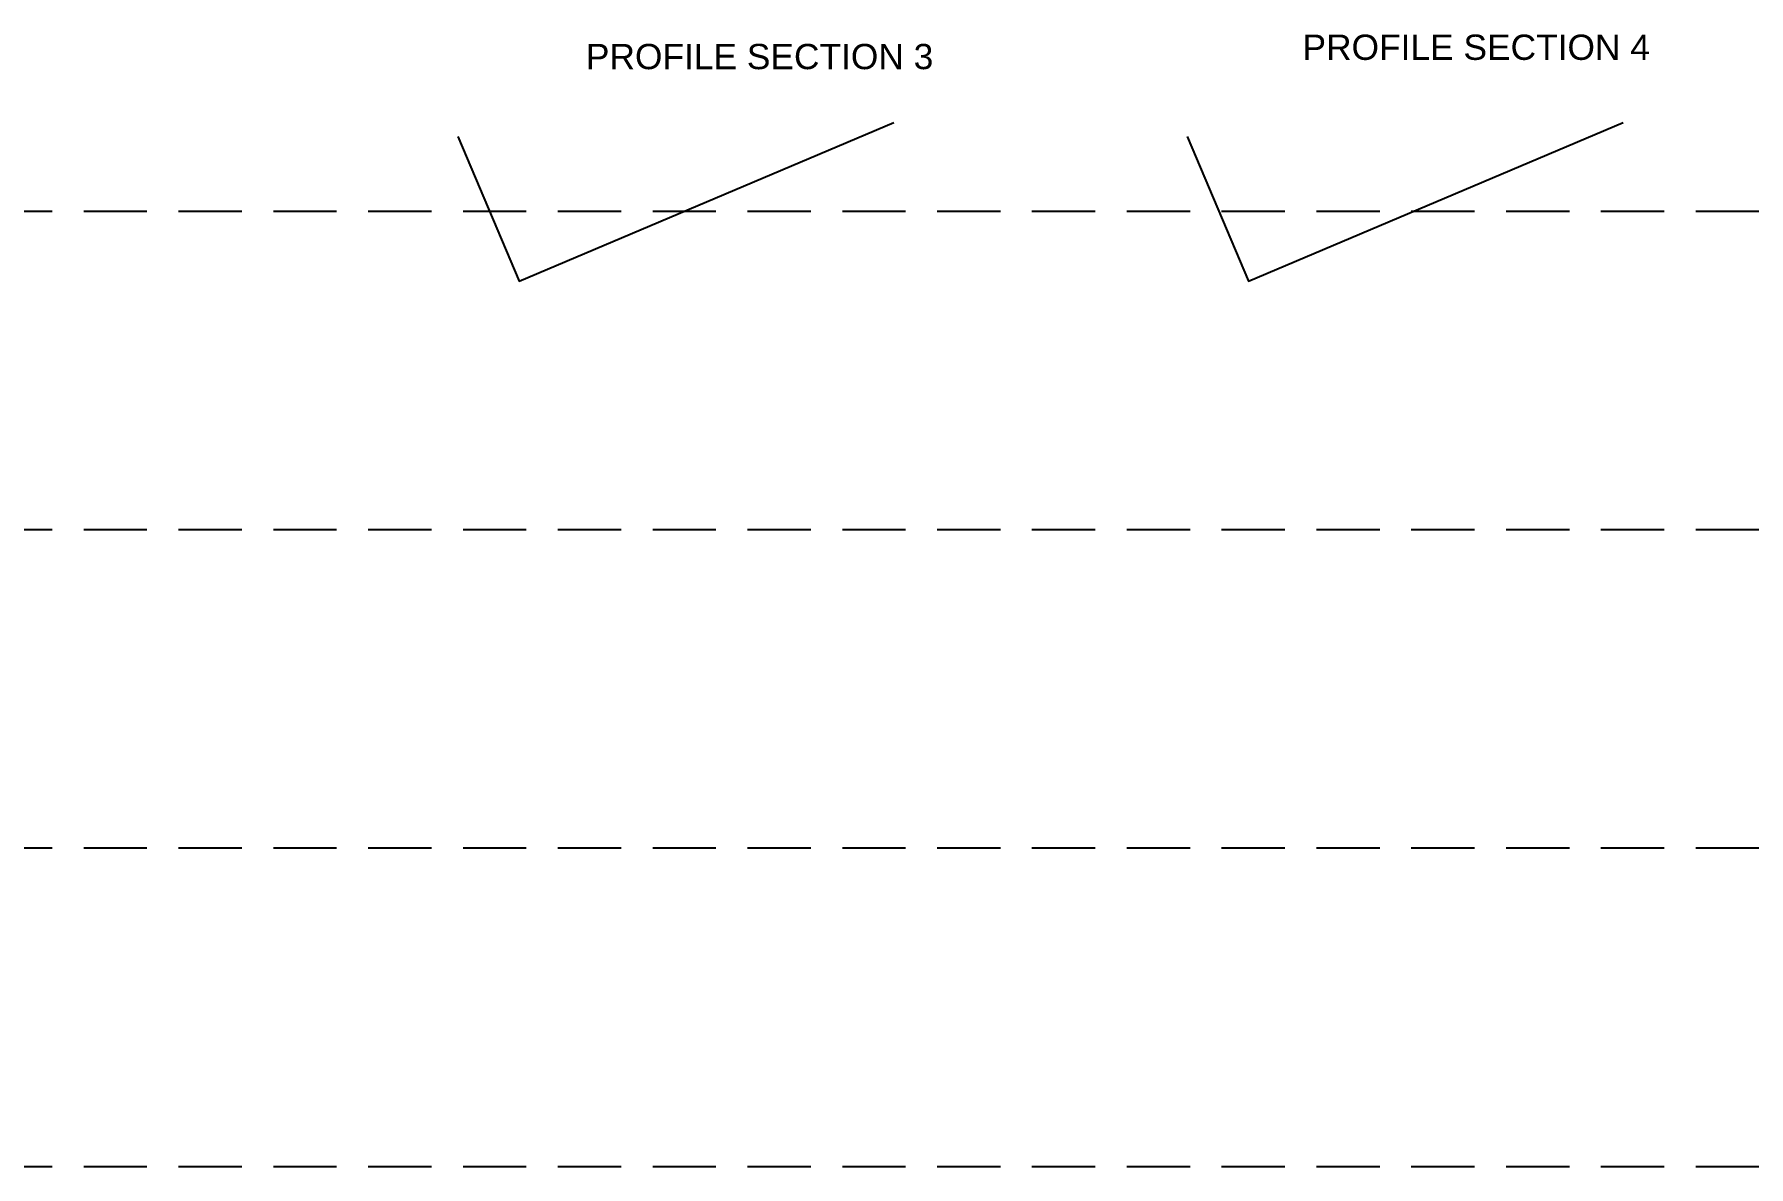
# Model space of a CAD drawing. Header units: millimetres. Extents: x 1066295 to 1300022, y -5734212 to -5454663.
# Drawn here: x 1156989 to 1173938, y -5563843 to -5552641 of the extents above; entities that cross this region are included whole.
import ezdxf

# ---------------------------------------------------------------- set-up
doc = ezdxf.new("R2010")
doc.units = ezdxf.units.MM
doc.header["$LTSCALE"] = 1000
doc.header["$MEASUREMENT"] = 0
for name, pattern in [('AUDIT_D_120904163729-0', [0]), ('T9_PROFILE SECTIONS$0$HIDDEN2', [0.1875, 0.125, -0.0625]), ('T9_PROFILE SECTIONS$0$PHANTOM2', [1.25, 0.625, -0.125, 0.125, -0.125, 0.125, -0.125])]:
    doc.linetypes.add(name, pattern=pattern)
doc.layers.get('0').update_dxf_attribs({"linetype": 'AUDIT_D_120904163729-0'})
doc.layers.add('T9_PROFILE SECTIONS$0$A-PROFILE SECTIONS', color=81, linetype='T9_PROFILE SECTIONS$0$PHANTOM2')
doc.layers.add('T9_PROFILE SECTIONS$0$LEVEL', color=7, linetype='Continuous')
doc.styles.add('T9_PROFILE SECTIONS$0$arial', font='sanss___.ttf')

# ---------------------------------------------------------------- blocks, each defined once
blk = doc.blocks.new('T9_PROFILE SECTIONS')
at = {"linetype": 'ByBlock'}
for points, elevation in [([(1162920.375, -5551254.9505), (1163528.1264, -5552686.7904), (1167230.6559, -5551115.2338)], 0), ([(1170131.243, -5551254.9511), (1170738.9944, -5552686.7911), (1174441.5239, -5551115.2344)], -0.01)]:
    blk.add_lwpolyline(points, dxfattribs=dict(at, elevation=elevation))
at = {"layer": 'T9_PROFILE SECTIONS$0$LEVEL', "color": 8, "linetype": 'T9_PROFILE SECTIONS$0$HIDDEN2', "ltscale": 5}
for p, q in [((1261097.5948, -5551995.054, -0.01), (1103452.4742, -5551995.054, -0.01)), ((1261097.5948, -5555145.054, -0.01), (1103452.4742, -5555145.054, -0.01)), ((1261097.5948, -5558295.054, -0.01), (1103452.4742, -5558295.054, -0.01)), ((1261097.5948, -5561445.054, -0.01), (1103452.4742, -5561445.054, -0.01))]:
    blk.add_line(p, q, dxfattribs=at)
at = {"layer": 'T9_PROFILE SECTIONS$0$A-PROFILE SECTIONS', "linetype": 'ByBlock', "char_height": 250, "attachment_point": 1, "style": 'T9_PROFILE SECTIONS$0$arial'}
for s, insert in [('{\\f@Arial Unicode MS|b0|i0|c0|p34;PROFILE SECTION 3}', (1164187.3878, -5550338.46, -0.01)), ('{\\f@Arial Unicode MS|b0|i0|c0|p34;PROFILE SECTION 4}', (1171271.8119, -5550246.5245, -0.01))]:
    blk.add_mtext_dynamic_manual_height_columns(s, width=3573.967597, gutter_width=500, heights=[0], dxfattribs=dict(at, insert=insert))

msp = doc.modelspace()

# ---------------------------------------------------------------- block references
at = {"linetype": 'ByBlock'}
msp.add_blockref('T9_PROFILE SECTIONS', (-1745, -2398, 0), dxfattribs=at)

doc.saveas('drawing.dxf')
